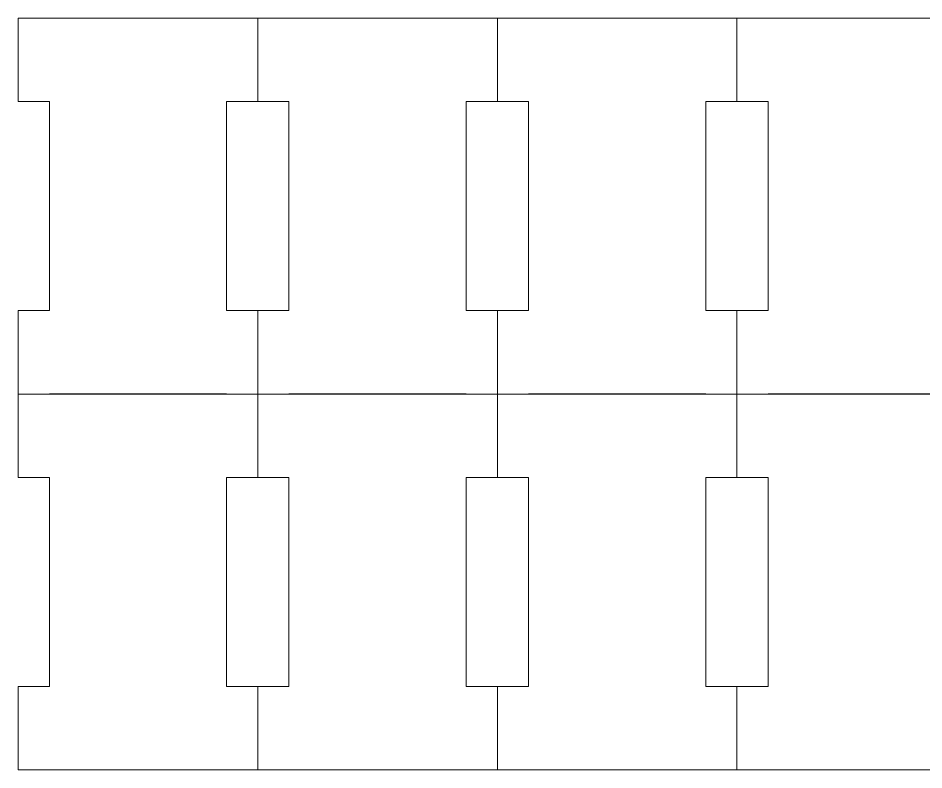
# Model space of a CAD drawing. Header units: millimetres. Extents: x -695 to 222, y -259 to 444.
# Drawn here: x -151.8 to -64.9, y -249.5 to -177.4 of the extents above; entities that cross this region are included whole.
import ezdxf

# ---------------------------------------------------------------- set-up
doc = ezdxf.new("R2010")
doc.units = ezdxf.units.MM
doc.header["$MEASUREMENT"] = 0
doc.layers.add('Camada 1', color=7, linetype='Continuous')

msp = doc.modelspace()

# ---------------------------------------------------------------- linework, layer by layer
at = {"layer": 'Camada 1', "color": 250, "lineweight": 20}
for points in [[(-131.8227, -177.3602), (-131.8227, -177.3602), (-131.8227, -177.3603), (-131.8227, -177.3603), (-131.8227, -177.3603), (-131.8227, -177.3603), (-148.8227, -177.3603), (-148.8227, -177.3603), (-148.8227, -177.3603), (-148.8227, -177.3603), (-148.8227, -177.3602), (-148.8227, -177.3602), (-148.8227, -177.3602), (-148.8227, -177.3602), (-151.8227, -177.3602), (-151.8227, -177.3602), (-151.8227, -177.3602), (-151.8227, -177.3602), (-151.8227, -185.3602), (-151.8227, -185.3602), (-151.8227, -185.3602), (-151.8227, -185.3602), (-148.8227, -185.3602), (-148.8227, -185.3602), (-148.8227, -185.3602), (-148.8227, -185.3602), (-148.8227, -205.4194), (-148.8227, -205.4194), (-148.8227, -205.4194), (-148.8227, -205.4194), (-151.8227, -205.4194), (-151.8227, -205.4194), (-151.8227, -205.4194), (-151.8227, -205.4194), (-151.8227, -213.4194), (-151.8227, -213.4194), (-151.8227, -213.4194), (-151.8227, -213.4194), (-148.8227, -213.4194), (-148.8227, -213.4194), (-148.8227, -213.4194), (-148.8227, -213.4194), (-148.8227, -213.4193), (-148.8227, -213.4193), (-148.8227, -213.4193), (-148.8227, -213.4193), (-131.8227, -213.4193), (-131.8227, -213.4193), (-131.8227, -213.4193), (-131.8227, -213.4193), (-131.8227, -213.4194), (-131.8227, -213.4194), (-131.8227, -213.4194), (-131.8227, -213.4194), (-128.8227, -213.4194), (-128.8227, -213.4194), (-128.8227, -213.4194), (-128.8227, -213.4194), (-128.8227, -205.4194), (-128.8227, -205.4194), (-128.8227, -205.4194), (-128.8227, -205.4194), (-131.8227, -205.4194), (-131.8227, -205.4194), (-131.8227, -205.4194), (-131.8227, -205.4194), (-131.8227, -185.3602), (-131.8227, -185.3602), (-131.8227, -185.3602), (-131.8227, -185.3602), (-128.8227, -185.3602), (-128.8227, -185.3602), (-128.8227, -185.3602), (-128.8227, -185.3602), (-128.8227, -177.3602), (-128.8227, -177.3602), (-128.8227, -177.3602), (-128.8227, -177.3602), (-131.8227, -177.3602), (-131.8227, -177.3602)], [(-125.8227, -177.3602), (-125.8227, -177.3602), (-125.8227, -177.3603), (-125.8227, -177.3603), (-125.8227, -177.3603), (-125.8227, -177.3603), (-108.8227, -177.3603), (-108.8227, -177.3603), (-108.8227, -177.3603), (-108.8227, -177.3603), (-108.8227, -177.3602), (-108.8227, -177.3602), (-108.8227, -177.3602), (-108.8227, -177.3602), (-105.8227, -177.3602), (-105.8227, -177.3602), (-105.8227, -177.3602), (-105.8227, -177.3602), (-105.8227, -185.3602), (-105.8227, -185.3602), (-105.8227, -185.3602), (-105.8227, -185.3602), (-108.8227, -185.3602), (-108.8227, -185.3602), (-108.8227, -185.3602), (-108.8227, -185.3602), (-108.8227, -205.4194), (-108.8227, -205.4194), (-108.8227, -205.4194), (-108.8227, -205.4194), (-105.8227, -205.4194), (-105.8227, -205.4194), (-105.8227, -205.4194), (-105.8227, -205.4194), (-105.8227, -213.4194), (-105.8227, -213.4194), (-105.8227, -213.4194), (-105.8227, -213.4194), (-108.8227, -213.4194), (-108.8227, -213.4194), (-108.8227, -213.4194), (-108.8227, -213.4194), (-108.8227, -213.4193), (-108.8227, -213.4193), (-108.8227, -213.4193), (-108.8227, -213.4193), (-125.8227, -213.4193), (-125.8227, -213.4193), (-125.8227, -213.4193), (-125.8227, -213.4193), (-125.8227, -213.4194), (-125.8227, -213.4194), (-125.8227, -213.4194), (-125.8227, -213.4194), (-128.8227, -213.4194), (-128.8227, -213.4194), (-128.8227, -213.4194), (-128.8227, -213.4194), (-128.8227, -205.4194), (-128.8227, -205.4194), (-128.8227, -205.4194), (-128.8227, -205.4194), (-125.8227, -205.4194), (-125.8227, -205.4194), (-125.8227, -205.4194), (-125.8227, -205.4194), (-125.8227, -185.3602), (-125.8227, -185.3602), (-125.8227, -185.3602), (-125.8227, -185.3602), (-128.8227, -185.3602), (-128.8227, -185.3602), (-128.8227, -185.3602), (-128.8227, -185.3602), (-128.8227, -177.3602), (-128.8227, -177.3602), (-128.8227, -177.3602), (-128.8227, -177.3602), (-125.8227, -177.3602), (-125.8227, -177.3602)], [(-85.8227, -177.3602), (-85.8227, -177.3602), (-85.8227, -177.3603), (-85.8227, -177.3603), (-85.8227, -177.3603), (-85.8227, -177.3603), (-102.8227, -177.3603), (-102.8227, -177.3603), (-102.8227, -177.3603), (-102.8227, -177.3603), (-102.8227, -177.3602), (-102.8227, -177.3602), (-102.8227, -177.3602), (-102.8227, -177.3602), (-105.8227, -177.3602), (-105.8227, -177.3602), (-105.8227, -177.3602), (-105.8227, -177.3602), (-105.8227, -185.3602), (-105.8227, -185.3602), (-105.8227, -185.3602), (-105.8227, -185.3602), (-102.8227, -185.3602), (-102.8227, -185.3602), (-102.8227, -185.3602), (-102.8227, -185.3602), (-102.8227, -205.4194), (-102.8227, -205.4194), (-102.8227, -205.4194), (-102.8227, -205.4194), (-105.8227, -205.4194), (-105.8227, -205.4194), (-105.8227, -205.4194), (-105.8227, -205.4194), (-105.8227, -213.4194), (-105.8227, -213.4194), (-105.8227, -213.4194), (-105.8227, -213.4194), (-102.8227, -213.4194), (-102.8227, -213.4194), (-102.8227, -213.4194), (-102.8227, -213.4194), (-102.8227, -213.4193), (-102.8227, -213.4193), (-102.8227, -213.4193), (-102.8227, -213.4193), (-85.8227, -213.4193), (-85.8227, -213.4193), (-85.8227, -213.4193), (-85.8227, -213.4193), (-85.8227, -213.4194), (-85.8227, -213.4194), (-85.8227, -213.4194), (-85.8227, -213.4194), (-82.8227, -213.4194), (-82.8227, -213.4194), (-82.8227, -213.4194), (-82.8227, -213.4194), (-82.8227, -205.4194), (-82.8227, -205.4194), (-82.8227, -205.4194), (-82.8227, -205.4194), (-85.8227, -205.4194), (-85.8227, -205.4194), (-85.8227, -205.4194), (-85.8227, -205.4194), (-85.8227, -185.3602), (-85.8227, -185.3602), (-85.8227, -185.3602), (-85.8227, -185.3602), (-82.8227, -185.3602), (-82.8227, -185.3602), (-82.8227, -185.3602), (-82.8227, -185.3602), (-82.8227, -177.3602), (-82.8227, -177.3602), (-82.8227, -177.3602), (-82.8227, -177.3602), (-85.8227, -177.3602), (-85.8227, -177.3602)], [(-79.8227, -177.3602), (-79.8227, -177.3602), (-79.8227, -177.3603), (-79.8227, -177.3603), (-79.8227, -177.3603), (-79.8227, -177.3603), (-62.8227, -177.3603), (-62.8227, -177.3603), (-62.8227, -177.3603), (-62.8227, -177.3603), (-62.8227, -177.3602), (-62.8227, -177.3602), (-62.8227, -177.3602), (-62.8227, -177.3602), (-59.8227, -177.3602), (-59.8227, -177.3602), (-59.8227, -177.3602), (-59.8227, -177.3602), (-59.8227, -185.3602), (-59.8227, -185.3602), (-59.8227, -185.3602), (-59.8227, -185.3602), (-62.8227, -185.3602), (-62.8227, -185.3602), (-62.8227, -185.3602), (-62.8227, -185.3602), (-62.8227, -205.4194), (-62.8227, -205.4194), (-62.8227, -205.4194), (-62.8227, -205.4194), (-59.8227, -205.4194), (-59.8227, -205.4194), (-59.8227, -205.4194), (-59.8227, -205.4194), (-59.8227, -213.4194), (-59.8227, -213.4194), (-59.8227, -213.4194), (-59.8227, -213.4194), (-62.8227, -213.4194), (-62.8227, -213.4194), (-62.8227, -213.4194), (-62.8227, -213.4194), (-62.8227, -213.4193), (-62.8227, -213.4193), (-62.8227, -213.4193), (-62.8227, -213.4193), (-79.8227, -213.4193), (-79.8227, -213.4193), (-79.8227, -213.4193), (-79.8227, -213.4193), (-79.8227, -213.4194), (-79.8227, -213.4194), (-79.8227, -213.4194), (-79.8227, -213.4194), (-82.8227, -213.4194), (-82.8227, -213.4194), (-82.8227, -213.4194), (-82.8227, -213.4194), (-82.8227, -205.4194), (-82.8227, -205.4194), (-82.8227, -205.4194), (-82.8227, -205.4194), (-79.8227, -205.4194), (-79.8227, -205.4194), (-79.8227, -205.4194), (-79.8227, -205.4194), (-79.8227, -185.3602), (-79.8227, -185.3602), (-79.8227, -185.3602), (-79.8227, -185.3602), (-82.8227, -185.3602), (-82.8227, -185.3602), (-82.8227, -185.3602), (-82.8227, -185.3602), (-82.8227, -177.3602), (-82.8227, -177.3602), (-82.8227, -177.3602), (-82.8227, -177.3602), (-79.8227, -177.3602), (-79.8227, -177.3602)], [(-131.8227, -249.4786), (-131.8227, -249.4786), (-131.8227, -249.4785), (-131.8227, -249.4785), (-131.8227, -249.4785), (-131.8227, -249.4785), (-148.8227, -249.4785), (-148.8227, -249.4785), (-148.8227, -249.4785), (-148.8227, -249.4785), (-148.8227, -249.4786), (-148.8227, -249.4786), (-148.8227, -249.4786), (-148.8227, -249.4786), (-151.8227, -249.4786), (-151.8227, -249.4786), (-151.8227, -249.4786), (-151.8227, -249.4786), (-151.8227, -241.4786), (-151.8227, -241.4786), (-151.8227, -241.4786), (-151.8227, -241.4786), (-148.8227, -241.4786), (-148.8227, -241.4786), (-148.8227, -241.4786), (-148.8227, -241.4786), (-148.8227, -221.4194), (-148.8227, -221.4194), (-148.8227, -221.4194), (-148.8227, -221.4194), (-151.8227, -221.4194), (-151.8227, -221.4194), (-151.8227, -221.4194), (-151.8227, -221.4194), (-151.8227, -213.4194), (-151.8227, -213.4194), (-151.8227, -213.4194), (-151.8227, -213.4194), (-148.8227, -213.4194), (-148.8227, -213.4194), (-148.8227, -213.4194), (-148.8227, -213.4194), (-148.8227, -213.4195), (-148.8227, -213.4195), (-148.8227, -213.4195), (-148.8227, -213.4195), (-131.8227, -213.4195), (-131.8227, -213.4195), (-131.8227, -213.4195), (-131.8227, -213.4195), (-131.8227, -213.4194), (-131.8227, -213.4194), (-131.8227, -213.4194), (-131.8227, -213.4194), (-128.8227, -213.4194), (-128.8227, -213.4194), (-128.8227, -213.4194), (-128.8227, -213.4194), (-128.8227, -221.4194), (-128.8227, -221.4194), (-128.8227, -221.4194), (-128.8227, -221.4194), (-131.8227, -221.4194), (-131.8227, -221.4194), (-131.8227, -221.4194), (-131.8227, -221.4194), (-131.8227, -241.4786), (-131.8227, -241.4786), (-131.8227, -241.4786), (-131.8227, -241.4786), (-128.8227, -241.4786), (-128.8227, -241.4786), (-128.8227, -241.4786), (-128.8227, -241.4786), (-128.8227, -249.4786), (-128.8227, -249.4786), (-128.8227, -249.4786), (-128.8227, -249.4786), (-131.8227, -249.4786), (-131.8227, -249.4786)], [(-125.8227, -249.4786), (-125.8227, -249.4786), (-125.8227, -249.4785), (-125.8227, -249.4785), (-125.8227, -249.4785), (-125.8227, -249.4785), (-108.8227, -249.4785), (-108.8227, -249.4785), (-108.8227, -249.4785), (-108.8227, -249.4785), (-108.8227, -249.4786), (-108.8227, -249.4786), (-108.8227, -249.4786), (-108.8227, -249.4786), (-105.8227, -249.4786), (-105.8227, -249.4786), (-105.8227, -249.4786), (-105.8227, -249.4786), (-105.8227, -241.4786), (-105.8227, -241.4786), (-105.8227, -241.4786), (-105.8227, -241.4786), (-108.8227, -241.4786), (-108.8227, -241.4786), (-108.8227, -241.4786), (-108.8227, -241.4786), (-108.8227, -221.4194), (-108.8227, -221.4194), (-108.8227, -221.4194), (-108.8227, -221.4194), (-105.8227, -221.4194), (-105.8227, -221.4194), (-105.8227, -221.4194), (-105.8227, -221.4194), (-105.8227, -213.4194), (-105.8227, -213.4194), (-105.8227, -213.4194), (-105.8227, -213.4194), (-108.8227, -213.4194), (-108.8227, -213.4194), (-108.8227, -213.4194), (-108.8227, -213.4194), (-108.8227, -213.4195), (-108.8227, -213.4195), (-108.8227, -213.4195), (-108.8227, -213.4195), (-125.8227, -213.4195), (-125.8227, -213.4195), (-125.8227, -213.4195), (-125.8227, -213.4195), (-125.8227, -213.4194), (-125.8227, -213.4194), (-125.8227, -213.4194), (-125.8227, -213.4194), (-128.8227, -213.4194), (-128.8227, -213.4194), (-128.8227, -213.4194), (-128.8227, -213.4194), (-128.8227, -221.4194), (-128.8227, -221.4194), (-128.8227, -221.4194), (-128.8227, -221.4194), (-125.8227, -221.4194), (-125.8227, -221.4194), (-125.8227, -221.4194), (-125.8227, -221.4194), (-125.8227, -241.4786), (-125.8227, -241.4786), (-125.8227, -241.4786), (-125.8227, -241.4786), (-128.8227, -241.4786), (-128.8227, -241.4786), (-128.8227, -241.4786), (-128.8227, -241.4786), (-128.8227, -249.4786), (-128.8227, -249.4786), (-128.8227, -249.4786), (-128.8227, -249.4786), (-125.8227, -249.4786), (-125.8227, -249.4786)], [(-85.8227, -249.4786), (-85.8227, -249.4786), (-85.8227, -249.4785), (-85.8227, -249.4785), (-85.8227, -249.4785), (-85.8227, -249.4785), (-102.8227, -249.4785), (-102.8227, -249.4785), (-102.8227, -249.4785), (-102.8227, -249.4785), (-102.8227, -249.4786), (-102.8227, -249.4786), (-102.8227, -249.4786), (-102.8227, -249.4786), (-105.8227, -249.4786), (-105.8227, -249.4786), (-105.8227, -249.4786), (-105.8227, -249.4786), (-105.8227, -241.4786), (-105.8227, -241.4786), (-105.8227, -241.4786), (-105.8227, -241.4786), (-102.8227, -241.4786), (-102.8227, -241.4786), (-102.8227, -241.4786), (-102.8227, -241.4786), (-102.8227, -221.4194), (-102.8227, -221.4194), (-102.8227, -221.4194), (-102.8227, -221.4194), (-105.8227, -221.4194), (-105.8227, -221.4194), (-105.8227, -221.4194), (-105.8227, -221.4194), (-105.8227, -213.4194), (-105.8227, -213.4194), (-105.8227, -213.4194), (-105.8227, -213.4194), (-102.8227, -213.4194), (-102.8227, -213.4194), (-102.8227, -213.4194), (-102.8227, -213.4194), (-102.8227, -213.4195), (-102.8227, -213.4195), (-102.8227, -213.4195), (-102.8227, -213.4195), (-85.8227, -213.4195), (-85.8227, -213.4195), (-85.8227, -213.4195), (-85.8227, -213.4195), (-85.8227, -213.4194), (-85.8227, -213.4194), (-85.8227, -213.4194), (-85.8227, -213.4194), (-82.8227, -213.4194), (-82.8227, -213.4194), (-82.8227, -213.4194), (-82.8227, -213.4194), (-82.8227, -221.4194), (-82.8227, -221.4194), (-82.8227, -221.4194), (-82.8227, -221.4194), (-85.8227, -221.4194), (-85.8227, -221.4194), (-85.8227, -221.4194), (-85.8227, -221.4194), (-85.8227, -241.4786), (-85.8227, -241.4786), (-85.8227, -241.4786), (-85.8227, -241.4786), (-82.8227, -241.4786), (-82.8227, -241.4786), (-82.8227, -241.4786), (-82.8227, -241.4786), (-82.8227, -249.4786), (-82.8227, -249.4786), (-82.8227, -249.4786), (-82.8227, -249.4786), (-85.8227, -249.4786), (-85.8227, -249.4786)], [(-79.8227, -249.4786), (-79.8227, -249.4786), (-79.8227, -249.4785), (-79.8227, -249.4785), (-79.8227, -249.4785), (-79.8227, -249.4785), (-62.8227, -249.4785), (-62.8227, -249.4785), (-62.8227, -249.4785), (-62.8227, -249.4785), (-62.8227, -249.4786), (-62.8227, -249.4786), (-62.8227, -249.4786), (-62.8227, -249.4786), (-59.8227, -249.4786), (-59.8227, -249.4786), (-59.8227, -249.4786), (-59.8227, -249.4786), (-59.8227, -241.4786), (-59.8227, -241.4786), (-59.8227, -241.4786), (-59.8227, -241.4786), (-62.8227, -241.4786), (-62.8227, -241.4786), (-62.8227, -241.4786), (-62.8227, -241.4786), (-62.8227, -221.4194), (-62.8227, -221.4194), (-62.8227, -221.4194), (-62.8227, -221.4194), (-59.8227, -221.4194), (-59.8227, -221.4194), (-59.8227, -221.4194), (-59.8227, -221.4194), (-59.8227, -213.4194), (-59.8227, -213.4194), (-59.8227, -213.4194), (-59.8227, -213.4194), (-62.8227, -213.4194), (-62.8227, -213.4194), (-62.8227, -213.4194), (-62.8227, -213.4194), (-62.8227, -213.4195), (-62.8227, -213.4195), (-62.8227, -213.4195), (-62.8227, -213.4195), (-79.8227, -213.4195), (-79.8227, -213.4195), (-79.8227, -213.4195), (-79.8227, -213.4195), (-79.8227, -213.4194), (-79.8227, -213.4194), (-79.8227, -213.4194), (-79.8227, -213.4194), (-82.8227, -213.4194), (-82.8227, -213.4194), (-82.8227, -213.4194), (-82.8227, -213.4194), (-82.8227, -221.4194), (-82.8227, -221.4194), (-82.8227, -221.4194), (-82.8227, -221.4194), (-79.8227, -221.4194), (-79.8227, -221.4194), (-79.8227, -221.4194), (-79.8227, -221.4194), (-79.8227, -241.4786), (-79.8227, -241.4786), (-79.8227, -241.4786), (-79.8227, -241.4786), (-82.8227, -241.4786), (-82.8227, -241.4786), (-82.8227, -241.4786), (-82.8227, -241.4786), (-82.8227, -249.4786), (-82.8227, -249.4786), (-82.8227, -249.4786), (-82.8227, -249.4786), (-79.8227, -249.4786), (-79.8227, -249.4786)]]:
    msp.add_open_spline(points, degree=3, knots=[0, 0, 0, 0, 0.047619, 0.047619, 0.047619, 0.047619, 0.0952381, 0.0952381, 0.0952381, 0.0952381, 0.1428571, 0.1428571, 0.1428571, 0.1428571, 0.1904762, 0.1904762, 0.1904762, 0.1904762, 0.2380952, 0.2380952, 0.2380952, 0.2380952, 0.2857143, 0.2857143, 0.2857143, 0.2857143, 0.3333333, 0.3333333, 0.3333333, 0.3333333, 0.3809524, 0.3809524, 0.3809524, 0.3809524, 0.4285714, 0.4285714, 0.4285714, 0.4285714, 0.4761905, 0.4761905, 0.4761905, 0.4761905, 0.5238095, 0.5238095, 0.5238095, 0.5238095, 0.5714286, 0.5714286, 0.5714286, 0.5714286, 0.6190476, 0.6190476, 0.6190476, 0.6190476, 0.6666667, 0.6666667, 0.6666667, 0.6666667, 0.7142857, 0.7142857, 0.7142857, 0.7142857, 0.7619048, 0.7619048, 0.7619048, 0.7619048, 0.8095238, 0.8095238, 0.8095238, 0.8095238, 0.8571429, 0.8571429, 0.8571429, 0.8571429, 0.9047619, 0.9047619, 0.9047619, 0.9047619, 1, 1, 1, 1], dxfattribs=at)

doc.saveas('drawing.dxf')
